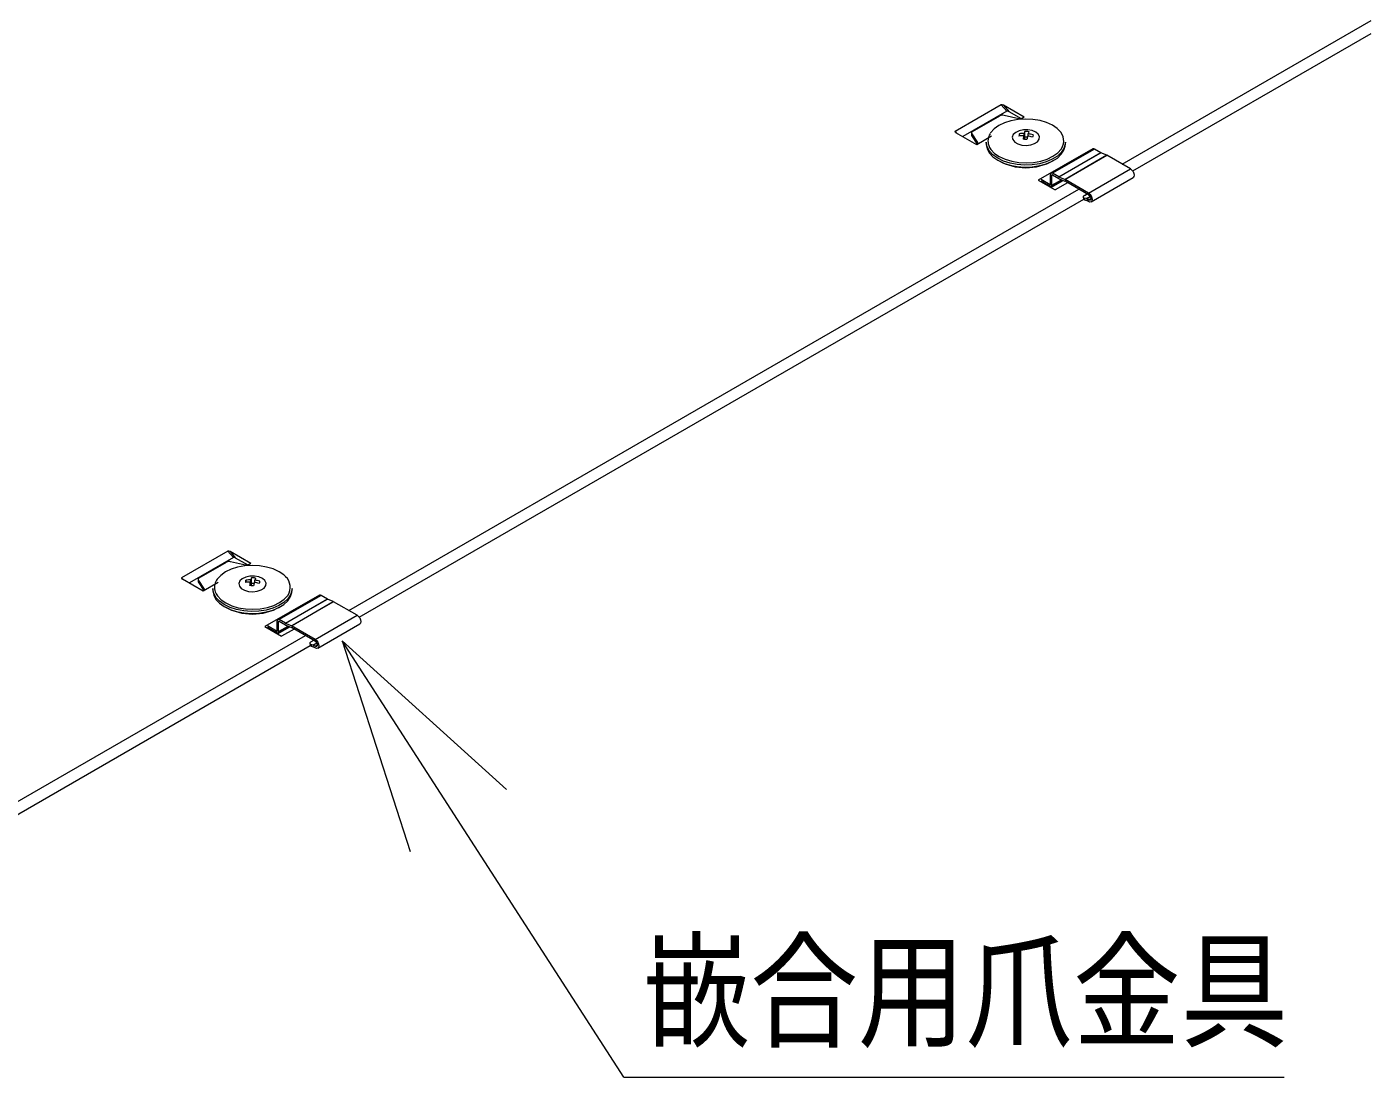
# Model space of a CAD drawing. Units: millimetres, scale not verified. Extents: x -869 to 897, y -284 to 297.
# Drawn here: x -503.02 to -466.6, y -110.21 to -81.75 of the extents above; entities that cross this region are included whole.
import ezdxf
from ezdxf.enums import TextEntityAlignment as Align

# ---------------------------------------------------------------- set-up
doc = ezdxf.new("R2010")
doc.units = ezdxf.units.MM
doc.header["$LTSCALE"] = 2
doc.layers.add('0-0_0', color=7, linetype='Continuous', lineweight=18)
doc.styles.add('ＭＳ ゴシック', font='')
doc.styles.get('ＭＳ ゴシック').set_extended_font_data('MS Gothic')

msp = doc.modelspace()

# ---------------------------------------------------------------- linework, layer by layer
at = {"layer": '0-0_0'}
for p, q in [((-473.347, -85.464), (-466.602, -81.571)), ((-473.062, -85.65), (-466.602, -81.921)), ((-476.625, -83.857), (-477.875, -84.579)), ((-476.473, -84.032), (-477.667, -84.721)), ((-476.473, -84.032), (-476.625, -83.857)), ((-476.563, -83.87), (-476.412, -84.045)), ((-475.999, -84.196), (-476.563, -83.87)), ((-476.075, -84.24), (-476.412, -84.045)), ((-477.398, -84.583), (-476.662, -84.159)), ((-476.142, -84.235), (-476.548, -84.145)), ((-476.102, -84.25), (-476.105, -84.249)), ((-475.999, -84.196), (-476.093, -84.25)), ((-477.288, -84.939), (-477.852, -84.614)), ((-477.429, -84.627), (-477.429, -84.67)), ((-477.422, -84.649), (-477.422, -84.693)), ((-477.422, -84.649), (-477.266, -84.883)), ((-477.266, -84.927), (-477.422, -84.693)), ((-476.887, -84.708), (-477.288, -84.939)), ((-476.132, -84.702), (-476.132, -84.643)), ((-476.014, -84.792), (-476.014, -84.698)), ((-476, -84.793), (-476, -84.636)), ((-475.981, -84.723), (-475.998, -84.793)), ((-475.981, -84.723), (-475.981, -84.577)), ((-475.981, -84.723), (-475.913, -84.728)), ((-475.893, -84.708), (-475.893, -84.645)), ((-477.235, -84.909), (-477.241, -84.905)), ((-477.027, -84.873), (-477.027, -84.926)), ((-474.332, -85.158), (-475.62, -85.902)), ((-474.135, -85.054), (-475.272, -85.71)), ((-475.061, -85.814), (-473.924, -85.158)), ((-474.884, -84.926), (-474.884, -84.873)), ((-474.332, -85.168), (-474.332, -85.158)), ((-474.332, -85.158), (-474.324, -85.163)), ((-474.902, -85.88), (-473.765, -85.224)), ((-475.62, -85.902), (-475.166, -86.164)), ((-475.302, -86.024), (-475.545, -85.884)), ((-475.302, -86.068), (-475.545, -85.928)), ((-475.53, -85.937), (-475.545, -85.946)), ((-475.287, -86.016), (-475.287, -85.744)), ((-475.279, -86.099), (-474.945, -85.906)), ((-475.265, -86.072), (-474.964, -85.898)), ((-475.249, -86.038), (-475.249, -85.766)), ((-475.061, -85.814), (-475.234, -85.714)), ((-475.234, -85.758), (-475.061, -85.858)), ((-474.902, -85.88), (-475.059, -85.815)), ((-475.053, -85.861), (-474.896, -85.926)), ((-474.256, -86.252), (-474.894, -85.884)), ((-474.256, -86.296), (-474.894, -85.927)), ((-474.256, -86.252), (-473.12, -85.596)), ((-474.187, -86.486), (-473.05, -85.83)), ((-494.301, -97.561), (-474.522, -86.143)), ((-474.825, -85.968), (-475.166, -86.164)), ((-474.37, -86.315), (-474.296, -86.273)), ((-494.016, -97.746), (-474.389, -86.416)), ((-474.402, -86.357), (-474.394, -86.405)), ((-474.256, -86.479), (-474.307, -86.45)), ((-497.578, -95.953), (-498.829, -96.675)), ((-497.427, -96.128), (-498.62, -96.817)), ((-497.427, -96.128), (-497.578, -95.953)), ((-497.517, -95.967), (-497.365, -96.142)), ((-496.953, -96.292), (-497.517, -95.967)), ((-497.029, -96.336), (-497.365, -96.142)), ((-498.351, -96.679), (-497.616, -96.255)), ((-497.096, -96.331), (-497.502, -96.241)), ((-497.056, -96.347), (-497.058, -96.345)), ((-496.953, -96.292), (-497.046, -96.346)), ((-498.241, -97.036), (-498.805, -96.71)), ((-498.383, -96.723), (-498.383, -96.767)), ((-498.376, -96.745), (-498.376, -96.789)), ((-498.376, -96.745), (-498.219, -96.98)), ((-498.22, -97.023), (-498.376, -96.789)), ((-497.84, -96.804), (-498.241, -97.036)), ((-497.086, -96.799), (-497.086, -96.739)), ((-496.968, -96.888), (-496.968, -96.794)), ((-496.953, -96.889), (-496.953, -96.733)), ((-496.935, -96.819), (-496.952, -96.889)), ((-496.935, -96.819), (-496.935, -96.673)), ((-496.935, -96.819), (-496.867, -96.825)), ((-496.847, -96.805), (-496.847, -96.741)), ((-498.188, -97.005), (-498.195, -97.001)), ((-497.981, -96.97), (-497.981, -97.022)), ((-495.088, -97.15), (-496.225, -97.806)), ((-495.838, -97.022), (-495.838, -96.97)), ((-495.286, -97.255), (-496.574, -97.998)), ((-496.014, -97.91), (-494.878, -97.254)), ((-495.855, -97.976), (-494.719, -97.32)), ((-495.286, -97.264), (-495.286, -97.255)), ((-495.286, -97.255), (-495.278, -97.259)), ((-496.241, -98.112), (-496.241, -97.841)), ((-496.203, -98.134), (-496.203, -97.863)), ((-496.014, -97.91), (-496.188, -97.81)), ((-496.188, -97.854), (-496.014, -97.954)), ((-495.855, -97.976), (-496.012, -97.911)), ((-496.007, -97.957), (-495.85, -98.023)), ((-495.21, -98.348), (-494.073, -97.692)), ((-495.14, -98.583), (-494.004, -97.926)), ((-507.941, -105.435), (-495.475, -98.239)), ((-496.574, -97.998), (-496.12, -98.261)), ((-496.256, -98.121), (-496.498, -97.981)), ((-496.256, -98.164), (-496.498, -98.024)), ((-496.483, -98.033), (-496.498, -98.042)), ((-496.233, -98.195), (-495.899, -98.002)), ((-496.218, -98.168), (-495.918, -97.995)), ((-495.778, -98.064), (-496.12, -98.261)), ((-495.21, -98.348), (-495.848, -97.98)), ((-495.21, -98.392), (-495.848, -98.024)), ((-507.657, -105.621), (-495.342, -98.512)), ((-495.355, -98.454), (-495.348, -98.501)), ((-495.324, -98.412), (-495.25, -98.369)), ((-495.21, -98.576), (-495.261, -98.547)), ((-494.479, -98.383), (-492.641, -104.094)), ((-486.846, -110.208), (-468.955, -110.208))]:
    msp.add_line(p, q, dxfattribs=at)
at = {"layer": '0-0_0', "color": 8}
for p, q in [((-477.875, -84.579), (-477.837, -84.622)), ((-477.266, -84.927), (-477.266, -84.883)), ((-477.241, -84.905), (-477.241, -84.913)), ((-476.963, -84.96), (-476.938, -85.014)), ((-475.234, -85.758), (-475.249, -85.766)), ((-475.249, -86.038), (-474.99, -85.888)), ((-475.302, -86.024), (-475.287, -86.016)), ((-474.318, -86.401), (-474.213, -86.341)), ((-474.209, -86.35), (-474.307, -86.406)), ((-474.256, -86.436), (-474.196, -86.401)), ((-498.829, -96.675), (-498.791, -96.719)), ((-498.219, -97.023), (-498.219, -96.98)), ((-498.195, -97.001), (-498.195, -97.009)), ((-497.916, -97.056), (-497.892, -97.111)), ((-496.188, -97.854), (-496.203, -97.863)), ((-496.256, -98.121), (-496.241, -98.112)), ((-496.203, -98.134), (-495.943, -97.984)), ((-495.272, -98.498), (-495.167, -98.437)), ((-495.162, -98.446), (-495.261, -98.503)), ((-495.21, -98.532), (-495.15, -98.497))]:
    msp.add_line(p, q, dxfattribs=at)
at = {"layer": '0-0_0'}
for points in [[(-475.056, -84.55), (-475.106, -84.503), (-475.236, -84.414), (-475.393, -84.341), (-475.572, -84.287), (-475.765, -84.255), (-475.966, -84.244), (-476.167, -84.257), (-476.359, -84.292), (-476.536, -84.348), (-476.691, -84.423), (-476.817, -84.513), (-476.91, -84.617), (-476.926, -84.64)], [(-474.884, -84.873), (-474.887, -84.922), (-474.923, -85.038), (-474.995, -85.148), (-475.103, -85.248), (-475.241, -85.334), (-475.405, -85.404), (-475.589, -85.455), (-475.786, -85.484), (-475.989, -85.492), (-476.191, -85.477), (-476.385, -85.44), (-476.563, -85.383), (-476.719, -85.307), (-476.848, -85.216), (-476.944, -85.113), (-477.005, -85), (-477.027, -84.883), (-477.027, -84.873)], [(-477.027, -84.926), (-477.027, -84.936), (-477.005, -85.053), (-476.944, -85.165), (-476.848, -85.269), (-476.719, -85.36), (-476.563, -85.436), (-476.385, -85.493), (-476.191, -85.529), (-475.989, -85.544), (-475.786, -85.537), (-475.589, -85.507), (-475.405, -85.456), (-475.241, -85.387), (-475.103, -85.3), (-474.995, -85.2), (-474.923, -85.09), (-474.887, -84.975), (-474.884, -84.926)], [(-476.938, -85.014), (-476.902, -85.071), (-476.805, -85.173), (-476.676, -85.263), (-476.518, -85.335), (-476.34, -85.389), (-476.146, -85.422), (-475.945, -85.432), (-475.745, -85.42), (-475.552, -85.385), (-475.375, -85.329), (-475.221, -85.254), (-475.094, -85.163), (-475.001, -85.06), (-474.992, -85.046)], [(-473.924, -85.158), (-474.097, -85.058), (-475.234, -85.714)], [(-473.765, -85.224), (-473.922, -85.159), (-475.059, -85.815)], [(-473.12, -85.596), (-473.758, -85.227), (-474.894, -85.884)], [(-473.12, -85.596), (-473.082, -85.626), (-473.05, -85.669), (-473.029, -85.718), (-473.021, -85.766), (-473.029, -85.805), (-473.05, -85.83)], [(-474.256, -86.296), (-474.233, -86.314), (-474.214, -86.341), (-474.2, -86.371), (-474.196, -86.401), (-474.2, -86.425), (-474.214, -86.44), (-474.233, -86.444), (-474.256, -86.436), (-474.307, -86.406)], [(-474.256, -86.252), (-474.219, -86.282), (-474.187, -86.325), (-474.165, -86.375), (-474.158, -86.422), (-474.165, -86.462), (-474.187, -86.486), (-474.219, -86.492), (-474.256, -86.479)], [(-474.37, -86.315), (-474.383, -86.324), (-474.393, -86.334), (-474.4, -86.344), (-474.402, -86.353), (-474.4, -86.363), (-474.394, -86.371), (-474.385, -86.378), (-474.372, -86.384)], [(-474.318, -86.401), (-474.372, -86.384), (-474.364, -86.431), (-474.31, -86.449)], [(-496.01, -96.646), (-496.06, -96.6), (-496.189, -96.51), (-496.347, -96.437), (-496.526, -96.384), (-496.719, -96.351), (-496.92, -96.341), (-497.121, -96.353), (-497.313, -96.388), (-497.49, -96.444), (-497.644, -96.519), (-497.771, -96.61), (-497.864, -96.713), (-497.88, -96.737)], [(-495.838, -96.97), (-495.841, -97.018), (-495.876, -97.134), (-495.949, -97.244), (-496.056, -97.344), (-496.195, -97.431), (-496.359, -97.5), (-496.542, -97.551), (-496.74, -97.58), (-496.943, -97.588), (-497.145, -97.573), (-497.339, -97.536), (-497.517, -97.479), (-497.673, -97.404), (-497.801, -97.313), (-497.898, -97.209), (-497.958, -97.097), (-497.981, -96.98), (-497.981, -96.97)], [(-497.981, -97.022), (-497.981, -97.032), (-497.958, -97.149), (-497.898, -97.261), (-497.801, -97.365), (-497.673, -97.456), (-497.517, -97.532), (-497.339, -97.589), (-497.145, -97.626), (-496.943, -97.64), (-496.74, -97.633), (-496.542, -97.603), (-496.359, -97.553), (-496.195, -97.483), (-496.056, -97.397), (-495.949, -97.297), (-495.876, -97.187), (-495.841, -97.071), (-495.838, -97.022)], [(-497.892, -97.111), (-497.856, -97.168), (-497.759, -97.27), (-497.629, -97.359), (-497.472, -97.432), (-497.293, -97.486), (-497.1, -97.518), (-496.899, -97.528), (-496.698, -97.516), (-496.506, -97.481), (-496.329, -97.425), (-496.174, -97.35), (-496.048, -97.259), (-495.955, -97.156), (-495.946, -97.143)], [(-494.878, -97.254), (-495.051, -97.154), (-496.188, -97.81)], [(-494.719, -97.32), (-494.876, -97.255), (-496.012, -97.911)], [(-494.073, -97.692), (-494.711, -97.324), (-495.848, -97.98)], [(-494.073, -97.692), (-494.036, -97.722), (-494.004, -97.765), (-493.982, -97.815), (-493.975, -97.863), (-493.982, -97.902), (-494.004, -97.926)], [(-495.324, -98.412), (-495.337, -98.421), (-495.347, -98.43), (-495.353, -98.44), (-495.356, -98.45), (-495.354, -98.459), (-495.348, -98.467), (-495.338, -98.474), (-495.325, -98.48)], [(-495.272, -98.498), (-495.325, -98.48), (-495.318, -98.527), (-495.264, -98.545)], [(-495.21, -98.392), (-495.187, -98.411), (-495.167, -98.437), (-495.154, -98.467), (-495.15, -98.497), (-495.154, -98.521), (-495.167, -98.536), (-495.187, -98.54), (-495.21, -98.532), (-495.261, -98.503)], [(-495.21, -98.348), (-495.172, -98.379), (-495.14, -98.422), (-495.119, -98.471), (-495.112, -98.519), (-495.119, -98.558), (-495.14, -98.583), (-495.172, -98.589), (-495.21, -98.576)], [(-486.846, -110.208), (-494.479, -98.383), (-490.031, -102.41)]]:
    msp.add_lwpolyline(points, dxfattribs=at)
for points in [[(-475.903, -84.533), (-476.024, -84.535), (-476.138, -84.56), (-476.232, -84.604), (-476.296, -84.664), (-476.323, -84.732), (-476.31, -84.802), (-476.258, -84.866), (-476.173, -84.916), (-476.065, -84.948), (-475.944, -84.958), (-475.825, -84.944), (-475.72, -84.909), (-475.639, -84.857), (-475.594, -84.792), (-475.587, -84.721), (-475.62, -84.654), (-475.689, -84.596), (-475.787, -84.554)], [(-496.856, -96.63), (-496.978, -96.631), (-497.092, -96.656), (-497.186, -96.7), (-497.25, -96.76), (-497.277, -96.829), (-497.263, -96.899), (-497.212, -96.962), (-497.127, -97.012), (-497.019, -97.044), (-496.898, -97.054), (-496.779, -97.041), (-496.673, -97.006), (-496.593, -96.953), (-496.547, -96.888), (-496.54, -96.818), (-496.573, -96.75), (-496.642, -96.692), (-496.74, -96.651)]]:
    msp.add_lwpolyline(points, close=True, dxfattribs=at)
for centre, radius, start, end in [((-476.586, -84.307), 0.167, 76.7867, 117.1828), ((-476.169, -84.364), 0.133, 60.7847, 78.0864), ((-477.382, -84.626), 0.0458, 109.6715, 209.9594), ((-477.389, -84.67), 0.0395, 180.6651, 214.9982), ((-476.037, -85.597), 0.9, 88.5882, 97.055), ((-474.831, -84.992), 1.347, 164.9915, 167.6731), ((-476.022, -85.536), 0.9, 88.5914, 97.0518), ((-473.683, -85.209), 2.387, 167.6277, 169.9255), ((-476.054, -85.705), 0.914, 82.0266, 88.7058), ((-475.367, -84.803), 0.654, 159.8372, 165.2806), ((-476.002, -85.49), 0.913, 82.0238, 88.707), ((-473.568, -85.219), 2.396, 167.6364, 169.9251), ((-476.04, -85.655), 0.958, 74.0041, 82.1236), ((-475.264, -84.81), 0.651, 159.8219, 165.2959), ((-476.024, -85.592), 0.957, 73.9995, 82.1282), ((-474.463, -85.021), 1.344, 164.9833, 167.6722), ((-477.207, -84.842), 0.0718, 215.3352, 241.4354), ((-474.119, -85.088), 0.0377, 54.385, 114.3021), ((-473.915, -85.142), 0.0181, 239.8646, 247.3231), ((-475.956, -84.022), 1.54, 241.1828, 298.8172), ((-473.789, -85.282), 0.0635, 59.8674, 67.3181), ((-475.255, -85.739), 0.0328, 50.7988, 189.2124), ((-475.24, -85.765), 0.0094, 50.8029, 189.1914), ((-475.052, -85.798), 0.0181, 239.8646, 247.3231), ((-475.029, -85.803), 0.0634, 239.8699, 247.3198), ((-474.926, -85.939), 0.0635, 59.8674, 67.3181), ((-474.903, -85.943), 0.0181, 59.8587, 67.329), ((-475.282, -86.043), 0.0328, 230.7865, 9.2247), ((-475.296, -86.017), 0.0094, 230.7928, 9.2014), ((-474.357, -86.393), 0.0381, 197.3711, 260.3353), ((-474.337, -86.458), 0.0599, 59.6861, 71.2992), ((-474.315, -86.465), 0.0171, 59.6816, 71.3107), ((-497.54, -96.403), 0.167, 76.7866, 117.1834), ((-497.123, -96.461), 0.132, 60.7758, 78.0953), ((-498.336, -96.722), 0.0458, 109.6729, 209.9572), ((-498.343, -96.766), 0.0395, 180.6626, 214.9913), ((-495.78, -97.089), 1.352, 164.9957, 167.6689), ((-496.99, -97.693), 0.9, 88.5884, 97.0553), ((-496.975, -97.633), 0.9, 88.592, 97.0517), ((-494.643, -97.304), 2.381, 167.6252, 169.9286), ((-496.321, -96.899), 0.654, 159.8357, 165.2829), ((-496.955, -97.586), 0.913, 82.0241, 88.7072), ((-494.52, -97.316), 2.398, 167.636, 169.9232), ((-496.993, -97.751), 0.958, 74.0036, 82.123), ((-496.219, -96.906), 0.65, 159.8184, 165.3002), ((-496.978, -97.689), 0.957, 74.0006, 82.1263), ((-495.414, -97.118), 1.347, 164.986, 167.6687), ((-498.161, -96.938), 0.0718, 215.339, 241.4316), ((-497.007, -97.801), 0.913, 82.0243, 88.7065), ((-495.073, -97.185), 0.0377, 54.385, 114.3021), ((-496.909, -96.118), 1.54, 241.1867, 298.8134), ((-494.869, -97.238), 0.0181, 239.8646, 247.3231), ((-494.743, -97.379), 0.0635, 59.8674, 67.3181), ((-496.208, -97.835), 0.0328, 50.7988, 189.2124), ((-496.194, -97.861), 0.0094, 50.8029, 189.1914), ((-495.983, -97.899), 0.0634, 239.8699, 247.3198), ((-496.005, -97.894), 0.0181, 239.8646, 247.3231), ((-496.25, -98.113), 0.0094, 230.7928, 9.2014), ((-496.235, -98.139), 0.0328, 230.7865, 9.2247), ((-495.88, -98.035), 0.0635, 59.8674, 67.3181), ((-495.857, -98.039), 0.0181, 59.8587, 67.329), ((-495.311, -98.49), 0.0381, 197.3788, 260.3312), ((-495.291, -98.555), 0.0599, 59.6861, 71.2992), ((-495.269, -98.561), 0.0171, 59.6816, 71.3107)]:
    msp.add_arc(centre, radius, start, end, dxfattribs=at)
at = {"layer": '0-0_0', "color": 8}
for centre, radius, start, end in [((-476.622, -84.837), 0.362, 147.0556, 199.7968), ((-475.321, -84.837), 0.39, 327.4742, 47.2926), ((-497.576, -96.934), 0.362, 147.0554, 199.7969), ((-496.275, -96.933), 0.39, 327.4742, 47.2931)]:
    msp.add_arc(centre, radius, start, end, dxfattribs=at)
at = {"layer": '0-0_0'}
for centre, start_param, end_param in [((-476.582, -83.881), 1.315892, 2.886688), ((-476.431, -84.056), 1.315892, 2.886688), ((-477.833, -84.603), 2.886688, 4.457485), ((-497.536, -95.977), 1.315892, 2.886688), ((-497.384, -96.152), 1.315892, 2.886688), ((-498.786, -96.699), 2.886688, 4.457485)]:
    msp.add_ellipse(centre, major_axis=(0.0458, -0.0209), ratio=0.365951, start_param=start_param, end_param=end_param, dxfattribs=at)

# ---------------------------------------------------------------- texts
at = {"layer": '0-0_0', "style": 'ＭＳ ゴシック', "width": 0.85}
msp.add_text('嵌合用爪金具', height=2.514, dxfattribs=at).set_placement((-486.337, -109.885), align=Align.BOTTOM_LEFT)

doc.saveas('drawing.dxf')
